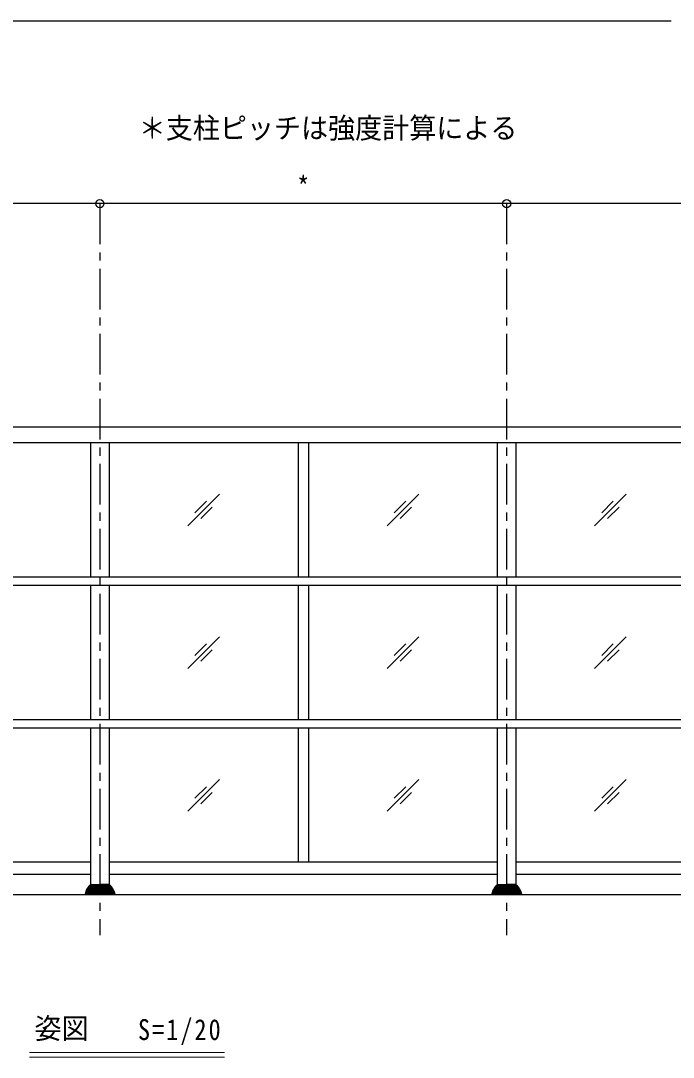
# Model space of a CAD drawing. Units: millimetres, scale not verified, with parts at other scales. Extents: x -1050 to 1050, y -742 to 742.
# Drawn here: x 304 to 705, y 45 to 682 of the extents above; entities that cross this region are included whole.
import ezdxf
from ezdxf.enums import TextEntityAlignment as Align

# ---------------------------------------------------------------- set-up
doc = ezdxf.new("R2010")
doc.units = ezdxf.units.MM
doc.header["$LTSCALE"] = 5
doc.linetypes.add('CHAIN1', pattern=[8, 5, -1, 1, -1])
doc.layers.add('0-9_文字', color=3, linetype='Continuous', lineweight=20)
doc.layers.add('1-5_図枠1_1', color=7, linetype='Continuous')
doc.layers.add('1-6_姿図', color=7, linetype='Continuous')
doc.styles.add('ＭＳ ゴシック', font='')
doc.styles.get('ＭＳ ゴシック').set_extended_font_data('MS Gothic')

# ---------------------------------------------------------------- blocks, each defined once
blk = doc.blocks.new('dimension_origin')
at = {"color": 0, "linetype": 'Continuous', "lineweight": -2}
blk.add_circle((0, 0), 1.25, dxfattribs=at)

msp = doc.modelspace()

# ---------------------------------------------------------------- linework, layer by layer
at = {"layer": '0-9_文字'}
for p, q in [((429.008, 48), (309.255, 48)), ((429.008, 45), (309.255, 45))]:
    msp.add_line(p, q, dxfattribs=at)
at = {"layer": '1-5_図枠1_1'}
msp.add_line((-990, 682.5), (703.535, 682.5), dxfattribs=at)
at = {"layer": '1-6_姿図'}
for p, q in [((352.5, 570), (102.5, 570)), ((602.5, 570), (352.5, 570)), ((852.5, 570), (602.5, 570)), ((872.5, 432.5), (-90, 432.5)), ((-90, 423), (872.5, 423)), ((346.875, 340.25), (346.875, 423)), ((358.125, 423), (358.125, 340.25)), ((474.375, 423), (474.375, 340.25)), ((480.625, 423), (480.625, 340.25)), ((596.875, 340.25), (596.875, 423)), ((608.125, 423), (608.125, 340.25)), ((425.973, 391.348), (406.527, 371.902)), ((548.473, 391.348), (529.027, 371.902)), ((675.973, 391.348), (656.527, 371.902)), ((410.947, 379.857), (418.018, 386.928)), ((421.553, 383.393), (414.482, 376.322)), ((533.447, 379.857), (540.518, 386.928)), ((544.053, 383.393), (536.982, 376.322)), ((660.947, 379.857), (668.018, 386.928)), ((671.553, 383.393), (664.482, 376.322)), ((860, 340.25), (-90, 340.25)), ((860, 335.25), (-90, 335.25)), ((346.875, 252.5), (346.875, 335.25)), ((358.125, 335.25), (358.125, 252.5)), ((474.375, 335.25), (474.375, 252.5)), ((480.625, 335.25), (480.625, 252.5)), ((596.875, 252.5), (596.875, 335.25)), ((608.125, 335.25), (608.125, 252.5)), ((425.973, 303.598), (406.527, 284.152)), ((548.473, 303.598), (529.027, 284.152)), ((675.973, 303.598), (656.527, 284.152)), ((410.947, 292.107), (418.018, 299.178)), ((421.553, 295.643), (414.482, 288.572)), ((533.447, 292.107), (540.518, 299.178)), ((544.053, 295.643), (536.982, 288.572)), ((660.947, 292.107), (668.018, 299.178)), ((671.553, 295.643), (664.482, 288.572)), ((860, 252.5), (-90, 252.5)), ((860, 247.5), (-90, 247.5)), ((346.875, 151.25), (346.875, 247.5)), ((358.125, 247.5), (358.125, 151.25)), ((474.375, 247.5), (474.375, 165)), ((480.625, 247.5), (480.625, 165)), ((596.875, 151.25), (596.875, 247.5)), ((608.125, 247.5), (608.125, 151.25)), ((425.973, 215.848), (406.527, 196.402)), ((410.947, 204.357), (418.018, 211.428)), ((548.473, 215.848), (529.027, 196.402)), ((533.447, 204.357), (540.518, 211.428)), ((675.973, 215.848), (656.527, 196.402)), ((660.947, 204.357), (668.018, 211.428)), ((421.553, 207.893), (414.482, 200.822)), ((544.053, 207.893), (536.982, 200.822)), ((671.553, 207.893), (664.482, 200.822)), ((346.875, 165), (108.125, 165)), ((596.875, 165), (358.125, 165)), ((846.875, 165), (608.125, 165)), ((346.875, 157.5), (108.125, 157.5)), ((596.875, 157.5), (358.125, 157.5)), ((846.875, 157.5), (608.125, 157.5)), ((343.812, 147.014), (343.812, 146.599)), ((344.13, 147.76), (344.13, 147.407)), ((344.13, 147.407), (352.5, 147.407)), ((344.533, 148.524), (344.533, 148.2)), ((344.533, 148.2), (352.5, 148.2)), ((344.985, 149.001), (352.5, 149.001)), ((345.049, 149.302), (345.049, 149.001)), ((345.507, 149.8), (352.5, 149.8)), ((345.698, 150.1), (345.698, 149.8)), ((346.152, 150.6), (352.5, 150.6)), ((346.375, 150.75), (346.375, 150.6)), ((346.875, 151.25), (352.5, 151.25)), ((358.125, 151.25), (352.5, 151.25)), ((358.848, 150.6), (352.5, 150.6)), ((359.493, 149.8), (352.5, 149.8)), ((360.015, 149.001), (352.5, 149.001)), ((360.467, 148.2), (352.5, 148.2)), ((360.87, 147.407), (352.5, 147.407)), ((358.625, 150.75), (358.625, 150.6)), ((359.302, 150.1), (359.302, 149.8)), ((359.951, 149.302), (359.951, 149.001)), ((360.467, 148.524), (360.467, 148.2)), ((360.87, 147.76), (360.87, 147.407)), ((361.188, 147.014), (361.188, 146.599)), ((593.812, 147.014), (593.812, 146.599)), ((594.13, 147.76), (594.13, 147.407)), ((594.13, 147.407), (602.5, 147.407)), ((594.533, 148.524), (594.533, 148.2)), ((594.533, 148.2), (602.5, 148.2)), ((594.985, 149.001), (602.5, 149.001)), ((595.049, 149.302), (595.049, 149.001)), ((595.507, 149.8), (602.5, 149.8)), ((595.698, 150.1), (595.698, 149.8)), ((596.152, 150.6), (602.5, 150.6)), ((596.375, 150.75), (596.375, 150.6)), ((596.875, 151.25), (602.5, 151.25)), ((608.125, 151.25), (602.5, 151.25)), ((608.848, 150.6), (602.5, 150.6)), ((609.493, 149.8), (602.5, 149.8)), ((610.015, 149.001), (602.5, 149.001)), ((610.467, 148.2), (602.5, 148.2)), ((610.87, 147.407), (602.5, 147.407)), ((608.625, 150.75), (608.625, 150.6)), ((609.302, 150.1), (609.302, 149.8)), ((609.951, 149.302), (609.951, 149.001)), ((610.467, 148.524), (610.467, 148.2)), ((610.87, 147.76), (610.87, 147.407)), ((611.188, 147.014), (611.188, 146.599)), ((877.5, 145), (-90, 145)), ((343.375, 145.482), (343.375, 145)), ((343.566, 146.311), (343.566, 145.8)), ((343.566, 145.8), (352.5, 145.8)), ((343.812, 146.6), (352.5, 146.6)), ((361.188, 146.6), (352.5, 146.6)), ((361.434, 145.8), (352.5, 145.8)), ((361.434, 146.311), (361.434, 145.8)), ((361.625, 145.482), (361.625, 145)), ((593.375, 145.482), (593.375, 145)), ((593.566, 146.311), (593.566, 145.8)), ((593.566, 145.8), (602.5, 145.8)), ((593.812, 146.6), (602.5, 146.6)), ((611.188, 146.6), (602.5, 146.6)), ((611.434, 145.8), (602.5, 145.8)), ((611.434, 146.311), (611.434, 145.8)), ((611.625, 145.482), (611.625, 145))]:
    msp.add_line(p, q, dxfattribs=at)
at = {"layer": '1-6_姿図', "linetype": 'CHAIN1'}
for p, q in [((352.5, 570), (352.5, 120)), ((602.5, 570), (602.5, 120))]:
    msp.add_line(p, q, dxfattribs=at)
at = {"layer": '1-6_姿図'}
for centre, radius, start, end in [((344.181, 147.04), 0.37, 97.87545, 184.11221), ((344.545, 147.785), 0.415, 91.62275, 183.49063), ((344.998, 148.536), 0.466, 91.64474, 181.439), ((345.537, 149.312), 0.488, 86.57068, 181.25523), ((346.209, 150.089), 0.512, 86.56134, 178.79631), ((346.875, 150.75), 0.5, 90, 180), ((358.125, 150.75), 0.5, 0, 90), ((358.791, 150.089), 0.512, 1.20369, 93.43866), ((359.463, 149.312), 0.488, 358.74477, 93.42932), ((360.002, 148.536), 0.466, 358.561, 88.35526), ((360.455, 147.785), 0.415, 356.50937, 88.37725), ((360.819, 147.04), 0.37, 355.88779, 82.12455), ((594.181, 147.04), 0.37, 97.87545, 184.11221), ((594.545, 147.785), 0.415, 91.62275, 183.49063), ((594.998, 148.536), 0.466, 91.64474, 181.439), ((595.537, 149.312), 0.488, 86.57068, 181.25523), ((596.209, 150.089), 0.512, 86.56134, 178.79631), ((596.875, 150.75), 0.5, 90, 180), ((608.125, 150.75), 0.5, 0, 90), ((608.791, 150.089), 0.512, 1.20369, 93.43866), ((609.463, 149.312), 0.488, 358.74477, 93.42932), ((610.002, 148.536), 0.466, 358.561, 88.35526), ((610.455, 147.785), 0.415, 356.50937, 88.37725), ((610.819, 147.04), 0.37, 355.88779, 82.12455), ((343.739, 145.48), 0.364, 118.33625, 179.71056), ((343.869, 146.303), 0.303, 100.92102, 178.46143), ((361.131, 146.303), 0.303, 1.53857, 79.07898), ((361.261, 145.48), 0.364, 0.28944, 61.66375), ((593.739, 145.48), 0.364, 118.33625, 179.71056), ((593.869, 146.303), 0.303, 100.92102, 178.46143), ((611.131, 146.303), 0.303, 1.53857, 79.07898), ((611.261, 145.48), 0.364, 0.28944, 61.66375)]:
    msp.add_arc(centre, radius, start, end, dxfattribs=at)

# ---------------------------------------------------------------- block references
at = {"layer": '1-6_姿図', "xscale": 2, "yscale": 2, "rotation": 180}
for p in [(352.5, 570), (602.5, 570)]:
    msp.add_blockref('dimension_origin', p, dxfattribs=at)
at = {"layer": '1-6_姿図', "xscale": 2, "yscale": 2}
for p in [(352.5, 570), (602.5, 570)]:
    msp.add_blockref('dimension_origin', p, dxfattribs=at)

# ---------------------------------------------------------------- texts
at = {"layer": '0-9_文字', "style": 'ＭＳ ゴシック', "width": 0.95}
for s, p in [('＊支柱ピッチは強度計算による', (376.373, 606.251)), ('姿図', (312.321, 52.481))]:
    msp.add_text(s, height=12.83, dxfattribs=at).set_placement(p, align=Align.BOTTOM_LEFT)
at = {"layer": '0-9_文字', "insert": (375.914, 52.481), "char_height": 12.83, "attachment_point": 7, "style": 'ＭＳ ゴシック'}
msp.add_mtext('\\T1.17;\\W0.85;S=1/20', dxfattribs=at)
at = {"layer": '1-6_姿図', "style": 'ＭＳ ゴシック', "width": 0.85}
msp.add_text('*', height=12.83, dxfattribs=at).set_placement((473.75, 570), align=Align.BOTTOM_LEFT)

doc.saveas('drawing.dxf')
